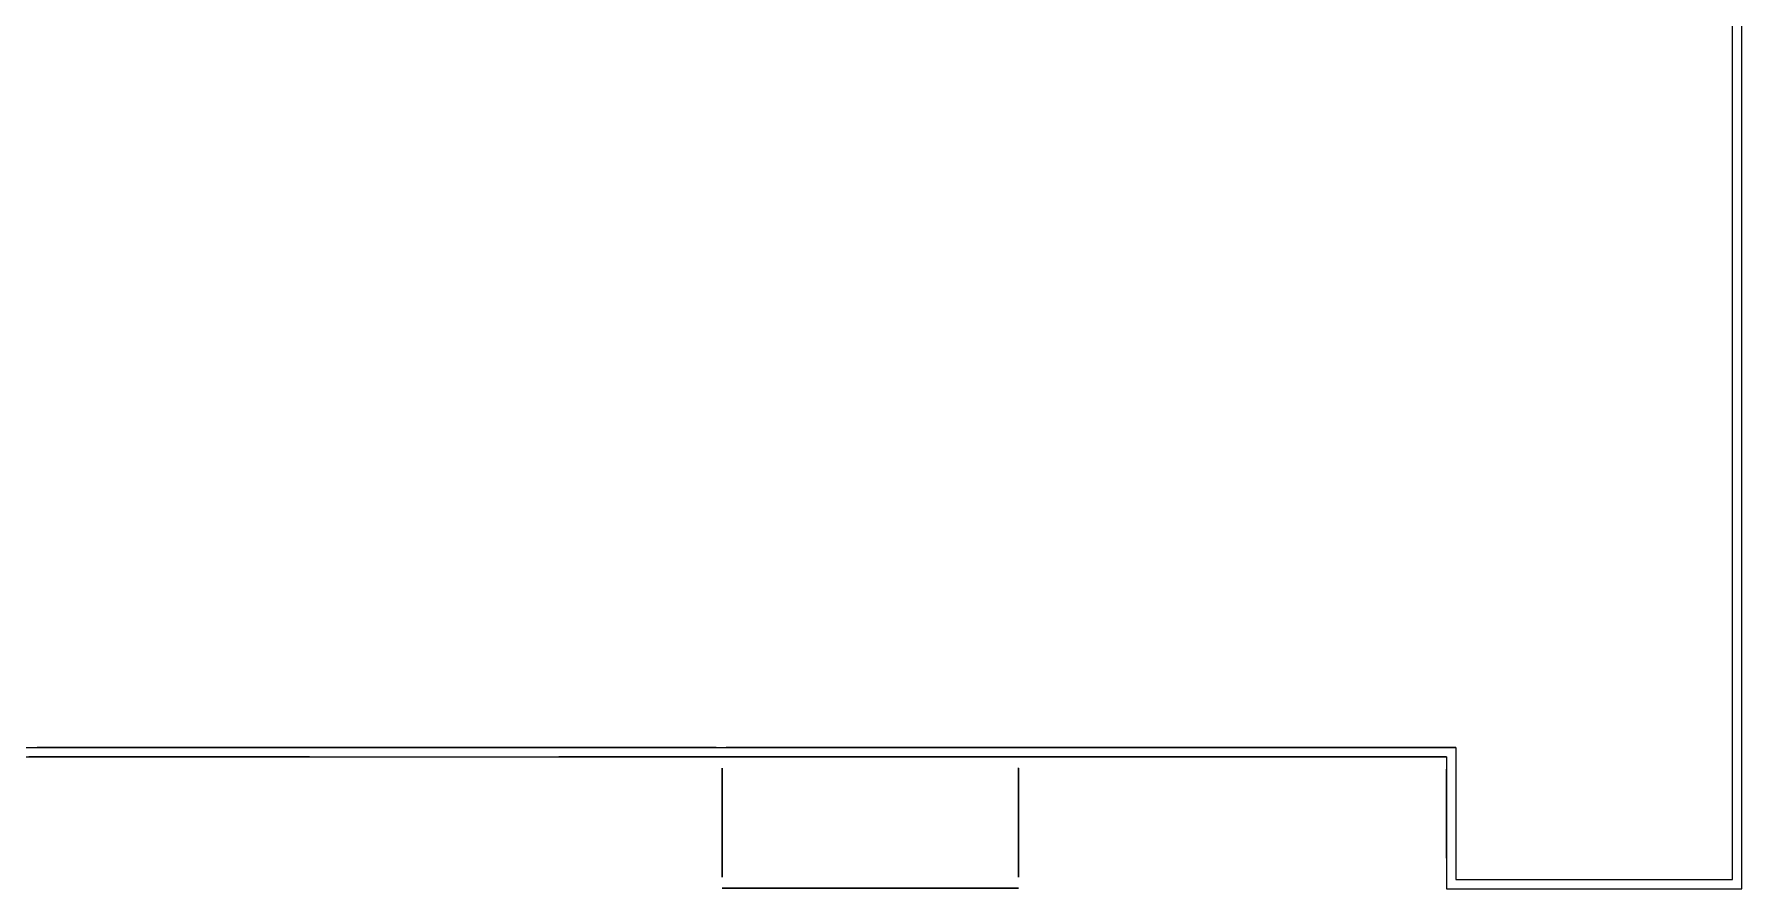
# Model space of a CAD drawing. Header units: metres. Extents: x 209 to 37396, y 105 to 19896.
# Drawn here: x 17996 to 37396, y 105 to 9812 of the extents above; entities that cross this region are included whole.
import ezdxf

# ---------------------------------------------------------------- set-up
doc = ezdxf.new("R2010")
doc.units = ezdxf.units.M
for name, color, linetype in [('ALFEIZAR (NO PASANTE)', 7, 'Continuous'), ('ALFEIZAR (PASANTE)', 7, 'Continuous'), ('DINTEL (NO PASANTE)', 7, 'Continuous'), ('DINTEL (PASANTE)', 7, 'Continuous'), ('DURMIENTE (NO PASANTE)', 7, 'Continuous'), ('DURMIENTE (PASANTE)', 7, 'Continuous'), ('INPUT ARISTAS SUP. FORJADOS', 7, 'Continuous'), ('LÍNEA COTA DE NIVEL (NO PASANTE)', 7, 'Continuous'), ('LÍNEA COTA DE NIVEL (PASANTE)', 7, 'Continuous'), ('MONTANTES CORTOS (NO PASANTE)', 7, 'Continuous'), ('MONTANTES CORTOS (PASANTE)', 7, 'Continuous'), ('MONTANTES DE ESQUINA (NO PASANTE)', 7, 'Continuous'), ('MONTANTES DE ESQUINA (PASANTE)', 7, 'Continuous'), ('MONTANTES LARGOS (NO PASANTE)', 7, 'Continuous'), ('MONTANTES LARGOS (PASANTE)', 7, 'Continuous'), ('MONTANTES SIMPLES HUECOS (NO PASANTE)', 7, 'Continuous'), ('MONTANTES SIMPLES HUECOS (PASANTE)', 7, 'Continuous'), ('MONTANTES UNION (PASANTE)', 7, 'Continuous'), ('TESTERO (NO PASANTE)', 7, 'Continuous'), ('TESTERO (PASANTE)', 7, 'Continuous')]:
    doc.layers.add(name, color=color, linetype=linetype)

msp = doc.modelspace()

# ---------------------------------------------------------------- linework, layer by layer
at = {"layer": 'ALFEIZAR (NO PASANTE)'}
for p, q in [((29772, 1604, 4940), (31882, 1604, 4940)), ((33656, 1604, 4940), (32146, 1604, 4940)), ((25811, 379, 4065), (25811, 1389, 4065)), ((28354, 111, 4115), (26744, 111, 4115))]:
    msp.add_line(p, q, dxfattribs=at)
at = {"layer": 'ALFEIZAR (PASANTE)'}
for p, q in [((37396, 7123, 15290), (37396, 8483, 15290)), ((37396, 7123, 11840), (37396, 8483, 11840)), ((37396, 7123, 8390), (37396, 8483, 8390)), ((37396, 7123, 18740), (37396, 8483, 18740)), ((37396, 7123, 4940), (37396, 8483, 4940)), ((18102, 1604, 15290), (20212, 1604, 15290)), ((18102, 1604, 8390), (20212, 1604, 8390)), ((18102, 1604, 4940), (20212, 1604, 4940)), ((21288, 1604, 15290), (23398, 1604, 15290)), ((21288, 1604, 8390), (23398, 1604, 8390)), ((21288, 1604, 4940), (23398, 1604, 4940)), ((24124, 1604, 14440), (24984, 1604, 14440)), ((24124, 1604, 4090), (24984, 1604, 4090)), ((25184, 1604, 17890), (26044, 1604, 17890)), ((26422, 1604, 18740), (28532, 1604, 18740)), ((26422, 1604, 11840), (28532, 1604, 11840)), ((29772, 1604, 18740), (31882, 1604, 18740)), ((29772, 1604, 15290), (31882, 1604, 15290)), ((29772, 1604, 11840), (31882, 1604, 11840)), ((29772, 1604, 8390), (31882, 1604, 8390)), ((32146, 1604, 18740), (33656, 1604, 18740)), ((32146, 1604, 15290), (33656, 1604, 15290)), ((32146, 1604, 11840), (33656, 1604, 11840)), ((32146, 1604, 8390), (33656, 1604, 8390)), ((34040, 452, 3990), (34040, 1462, 3990)), ((34980, 105, 4090), (36590, 105, 4090))]:
    msp.add_line(p, q, dxfattribs=at)
at = {"layer": 'DINTEL (NO PASANTE)'}
for p, q in [((29772, 1604, 6475), (31882, 1604, 6475)), ((33656, 1604, 6475), (32146, 1604, 6475)), ((25811, 379, 6525), (25811, 1389, 6525)), ((28354, 111, 6525), (26744, 111, 6525))]:
    msp.add_line(p, q, dxfattribs=at)
at = {"layer": 'DINTEL (PASANTE)'}
for p, q in [((37396, 7123, 16825), (37396, 8483, 16825)), ((37396, 7123, 13375), (37396, 8483, 13375)), ((37396, 7123, 9925), (37396, 8483, 9925)), ((37396, 7123, 20275), (37396, 8483, 20275)), ((37396, 7123, 6475), (37396, 8483, 6475)), ((18102, 1604, 16825), (20212, 1604, 16825)), ((18102, 1604, 9925), (20212, 1604, 9925)), ((18102, 1604, 6475), (20212, 1604, 6475)), ((18152, 1604, 20285), (20262, 1604, 20285)), ((18152, 1604, 13385), (20262, 1604, 13385)), ((21288, 1604, 20285), (23398, 1604, 20285)), ((21288, 1604, 16825), (23398, 1604, 16825)), ((21288, 1604, 13385), (23398, 1604, 13385)), ((21288, 1604, 9925), (23398, 1604, 9925)), ((21288, 1604, 6475), (23398, 1604, 6475)), ((24124, 1604, 16825), (24984, 1604, 16825)), ((24124, 1604, 9925), (24984, 1604, 9925)), ((24124, 1604, 6475), (24984, 1604, 6475)), ((25184, 1604, 20275), (26044, 1604, 20275)), ((25184, 1604, 13375), (26044, 1604, 13375)), ((26422, 1604, 20275), (28532, 1604, 20275)), ((26422, 1604, 16835), (28532, 1604, 16835)), ((26422, 1604, 13375), (28532, 1604, 13375)), ((26422, 1604, 9935), (28532, 1604, 9935)), ((29772, 1604, 20275), (31882, 1604, 20275)), ((29772, 1604, 16825), (31882, 1604, 16825)), ((29772, 1604, 13375), (31882, 1604, 13375)), ((29772, 1604, 9925), (31882, 1604, 9925)), ((32146, 1604, 20275), (33656, 1604, 20275)), ((32146, 1604, 16825), (33656, 1604, 16825)), ((32146, 1604, 13375), (33656, 1604, 13375)), ((32146, 1604, 9925), (33656, 1604, 9925)), ((34040, 1604, 16835), (34040, 452, 16835)), ((34040, 1604, 13385), (34040, 452, 13385)), ((34040, 1604, 20285), (34040, 452, 20285)), ((34040, 452, 6475), (34040, 1462, 6475)), ((34040, 452, 9935), (34040, 1462, 9935)), ((34980, 105, 6475), (36590, 105, 6475)), ((34980, 105, 16825), (36590, 105, 16825)), ((34980, 105, 13375), (36590, 105, 13375)), ((34980, 105, 9925), (36590, 105, 9925)), ((34980, 105, 20275), (36590, 105, 20275))]:
    msp.add_line(p, q, dxfattribs=at)
at = {"layer": 'DURMIENTE (NO PASANTE)'}
for p, q in [((29300, 1604, 3850), (34040, 1604, 3850)), ((25811, 236, 3900), (25811, 1476, 3900)), ((29178, 1476, 3900), (29178, 236, 3900)), ((29178, 111, 3900), (25811, 111, 3900))]:
    msp.add_line(p, q, dxfattribs=at)
at = {"layer": 'DURMIENTE (PASANTE)'}
for p, q in [((37396, 5000, 3850), (37396, 10009, 3850)), ((37396, 105, 3850), (37396, 5000, 3850)), ((21125, 1604, 3850), (17985, 1604, 3850)), ((21125, 1604, 3850), (23955, 1604, 3850)), ((23955, 1604, 3850), (25664, 1604, 3850)), ((28965, 1604, 7450), (24005, 1604, 7450)), ((34040, 1604, 7450), (28965, 1604, 7450)), ((34040, 1462, 3850), (34040, 105, 3850)), ((34040, 105, 3850), (37396, 105, 3850))]:
    msp.add_line(p, q, dxfattribs=at)
at = {"layer": 'INPUT ARISTAS SUP. FORJADOS'}
for p, q in [((37291, 210, 7270), (37291, 19791, 7270)), ((37291, 210, 10720), (37291, 19791, 10720)), ((37291, 210, 14170), (37291, 19791, 14170)), ((37291, 210, 17620), (37291, 19791, 17620)), ((37291, 210, 21120), (37291, 19791, 21120)), ((37291, 209, 3800), (37291, 19791, 3800)), ((3355, 1709, 10720), (34145, 1709, 10720)), ((3355, 1709, 14170), (34145, 1709, 14170)), ((3355, 1709, 17620), (34145, 1709, 17620)), ((3355, 1709, 21120), (34145, 1709, 21120)), ((14530, 1709, 7270), (18031, 1709, 7270)), ((14530, 1709, 3800), (18031, 1709, 3800)), ((25744, 1709, 7270), (18031, 1709, 7270)), ((18031, 1709, 3800), (25744, 1709, 3800)), ((25744, 1709, 7270), (25858, 1709, 7270)), ((25744, 1709, 3800), (25858, 1709, 3800)), ((34145, 1709, 7270), (25858, 1709, 7270)), ((25858, 1709, 3800), (34145, 1709, 3800)), ((34145, 1709, 7270), (34145, 210, 7270)), ((34145, 1709, 10720), (34145, 210, 10720)), ((34145, 1709, 14170), (34145, 210, 14170)), ((34145, 1709, 17620), (34145, 210, 17620)), ((34145, 1709, 21120), (34145, 210, 21120)), ((34145, 1709, 3800), (34145, 209, 3800)), ((34145, 210, 7270), (37291, 210, 7270)), ((34145, 210, 10720), (37291, 210, 10720)), ((34145, 210, 14170), (37291, 210, 14170)), ((34145, 210, 17620), (37291, 210, 17620)), ((34145, 210, 21120), (37291, 210, 21120)), ((34145, 209, 3800), (37291, 209, 3800))]:
    msp.add_line(p, q, dxfattribs=at)
at = {"layer": 'LÍNEA COTA DE NIVEL (NO PASANTE)'}
for p, q in [((34040, 1604, 5150), (29300, 1604, 5150)), ((25811, 1476, 5150), (25811, 236, 5150)), ((29178, 238, 5150), (29178, 1478, 5150)), ((29178, 236, 5150), (29178, 1476, 5150)), ((25811, 111, 5150), (29178, 111, 5150))]:
    msp.add_line(p, q, dxfattribs=at)
at = {"layer": 'LÍNEA COTA DE NIVEL (PASANTE)'}
for p, q in [((37396, 105, 18920), (37396, 19896, 18920)), ((37396, 105, 15470), (37396, 19896, 15470)), ((37396, 105, 12020), (37396, 19896, 12020)), ((37396, 105, 8570), (37396, 19896, 8570)), ((37396, 105, 5150), (37396, 19896, 5150)), ((3460, 1604, 18920), (34040, 1604, 18920)), ((3460, 1604, 15470), (34040, 1604, 15470)), ((3460, 1604, 12020), (34040, 1604, 12020)), ((3460, 1604, 8570), (34040, 1604, 8570)), ((17985, 1604, 5150), (25664, 1604, 5150)), ((34040, 1604, 18920), (34040, 105, 18920)), ((34040, 1604, 15470), (34040, 105, 15470)), ((34040, 1604, 12020), (34040, 105, 12020)), ((34040, 1462, 8570), (34040, 105, 8570)), ((34040, 1462, 5150), (34040, 105, 5150)), ((34040, 105, 18920), (37396, 105, 18920)), ((34040, 105, 15470), (37396, 105, 15470)), ((34040, 105, 12020), (37396, 105, 12020)), ((34040, 105, 8570), (37396, 105, 8570)), ((34040, 105, 5150), (37396, 105, 5150))]:
    msp.add_line(p, q, dxfattribs=at)
at = {"layer": 'MONTANTES CORTOS (NO PASANTE)'}
for p, q in [((30182, 1604, 3850), (30182, 1604, 4940)), ((30182, 1604, 6475), (30182, 1604, 6895)), ((30809, 1604, 3850), (30809, 1604, 4940)), ((30809, 1604, 6475), (30809, 1604, 6895)), ((31436, 1604, 3850), (31436, 1604, 4940)), ((31436, 1604, 6475), (31436, 1604, 6895)), ((32690, 1604, 6475), (32690, 1604, 6895)), ((32690, 1604, 3850), (32690, 1604, 4940)), ((33173, 1604, 3850), (33173, 1604, 4940)), ((33173, 1604, 6475), (33173, 1604, 6895)), ((25811, 1217, 6525), (25811, 1217, 6945)), ((25811, 798, 6525), (25811, 798, 6945)), ((26962, 111, 3900), (26962, 111, 4115)), ((26962, 111, 6525), (26962, 111, 6945)), ((27591, 111, 3900), (27591, 111, 4115)), ((27591, 111, 6525), (27591, 111, 6945)), ((28218, 111, 3900), (28218, 111, 4115)), ((28218, 111, 6525), (28218, 111, 6945))]:
    msp.add_line(p, q, dxfattribs=at)
at = {"layer": 'MONTANTES CORTOS (PASANTE)'}
for p, q in [((37396, 7991, 16825), (37396, 7991, 17675)), ((37396, 7991, 14225), (37396, 7991, 15290)), ((37396, 7991, 13375), (37396, 7991, 14225)), ((37396, 7991, 10775), (37396, 7991, 11840)), ((37396, 7991, 9925), (37396, 7991, 10775)), ((37396, 7991, 7325), (37396, 7991, 8390)), ((37396, 7991, 20275), (37396, 7991, 21045)), ((37396, 7991, 17675), (37396, 7991, 18740)), ((37396, 7991, 6475), (37396, 7991, 7325)), ((37396, 7991, 3850), (37396, 7991, 4940)), ((37396, 7498, 16825), (37396, 7498, 17675)), ((37396, 7498, 14225), (37396, 7498, 15290)), ((37396, 7498, 13375), (37396, 7498, 14225)), ((37396, 7498, 10775), (37396, 7498, 11840)), ((37396, 7498, 9925), (37396, 7498, 10775)), ((37396, 7498, 7325), (37396, 7498, 8390)), ((37396, 7498, 20275), (37396, 7498, 21045)), ((37396, 7498, 17675), (37396, 7498, 18740)), ((37396, 7498, 6475), (37396, 7498, 7325)), ((37396, 7498, 3850), (37396, 7498, 4940)), ((18614, 1604, 20275), (18614, 1604, 21045)), ((18614, 1604, 16825), (18614, 1604, 17675)), ((18614, 1604, 14225), (18614, 1604, 15290)), ((18614, 1604, 13375), (18614, 1604, 14225)), ((18614, 1604, 9925), (18614, 1604, 10775)), ((18614, 1604, 7325), (18614, 1604, 8390)), ((18614, 1604, 6475), (18614, 1604, 7325)), ((18614, 1604, 3850), (18614, 1604, 4940)), ((19241, 1604, 20275), (19241, 1604, 21045)), ((19241, 1604, 16825), (19241, 1604, 17675)), ((19241, 1604, 14225), (19241, 1604, 15290)), ((19241, 1604, 13375), (19241, 1604, 14225)), ((19241, 1604, 9925), (19241, 1604, 10775)), ((19241, 1604, 7325), (19241, 1604, 8390)), ((19241, 1604, 6475), (19241, 1604, 7325)), ((19241, 1604, 3850), (19241, 1604, 4940)), ((19868, 1604, 20275), (19868, 1604, 21045)), ((19868, 1604, 16825), (19868, 1604, 17675)), ((19868, 1604, 14225), (19868, 1604, 15290)), ((19868, 1604, 13375), (19868, 1604, 14225)), ((19868, 1604, 9925), (19868, 1604, 10775)), ((19868, 1604, 7325), (19868, 1604, 8390)), ((19868, 1604, 6475), (19868, 1604, 7325)), ((19868, 1604, 3850), (19868, 1604, 4940)), ((21444, 1604, 20275), (21444, 1604, 21045)), ((21444, 1604, 16825), (21444, 1604, 17675)), ((21444, 1604, 14225), (21444, 1604, 15290)), ((21444, 1604, 13375), (21444, 1604, 14225)), ((21444, 1604, 9925), (21444, 1604, 10775)), ((21444, 1604, 7325), (21444, 1604, 8390)), ((21444, 1604, 6475), (21444, 1604, 7325)), ((21444, 1604, 3850), (21444, 1604, 4940)), ((22071, 1604, 20275), (22071, 1604, 21045)), ((22071, 1604, 16825), (22071, 1604, 17675)), ((22071, 1604, 14225), (22071, 1604, 15290)), ((22071, 1604, 13375), (22071, 1604, 14225)), ((22071, 1604, 9925), (22071, 1604, 10775)), ((22071, 1604, 7325), (22071, 1604, 8390)), ((22071, 1604, 6475), (22071, 1604, 7325)), ((22071, 1604, 3850), (22071, 1604, 4940)), ((22698, 1604, 20275), (22698, 1604, 21045)), ((22698, 1604, 16825), (22698, 1604, 17675)), ((22698, 1604, 14225), (22698, 1604, 15290)), ((22698, 1604, 13375), (22698, 1604, 14225)), ((22698, 1604, 9925), (22698, 1604, 10775)), ((22698, 1604, 7325), (22698, 1604, 8390)), ((22698, 1604, 6475), (22698, 1604, 7325)), ((22698, 1604, 3850), (22698, 1604, 4940)), ((23048, 1604, 20275), (23048, 1604, 21045)), ((23048, 1604, 16825), (23048, 1604, 17675)), ((23048, 1604, 14225), (23048, 1604, 15290)), ((23048, 1604, 13375), (23048, 1604, 14225)), ((23048, 1604, 9925), (23048, 1604, 10775)), ((23048, 1604, 7325), (23048, 1604, 8390)), ((23048, 1604, 6475), (23048, 1604, 7325)), ((23048, 1604, 3850), (23048, 1604, 4940)), ((24571, 1604, 16825), (24571, 1604, 17675)), ((24571, 1604, 9925), (24571, 1604, 10775)), ((24571, 1604, 6475), (24571, 1604, 7325)), ((24571, 1604, 3850), (24571, 1604, 4090)), ((25504, 1604, 20275), (25504, 1604, 21045)), ((25504, 1604, 13375), (25504, 1604, 14225)), ((25825, 1604, 20275), (25825, 1604, 21045)), ((25825, 1604, 13375), (25825, 1604, 14225)), ((26744, 1604, 20275), (26744, 1604, 21045)), ((26744, 1604, 17675), (26744, 1604, 18740)), ((26744, 1604, 16825), (26744, 1604, 17675)), ((26744, 1604, 13375), (26744, 1604, 14225)), ((26744, 1604, 10775), (26744, 1604, 11840)), ((26744, 1604, 9925), (26744, 1604, 10775)), ((27079, 1604, 20275), (27079, 1604, 21045)), ((27079, 1604, 17675), (27079, 1604, 18740)), ((27079, 1604, 16825), (27079, 1604, 17675)), ((27079, 1604, 13375), (27079, 1604, 14225)), ((27079, 1604, 10775), (27079, 1604, 11840)), ((27079, 1604, 9925), (27079, 1604, 10775)), ((27708, 1604, 20275), (27708, 1604, 21045)), ((27708, 1604, 17675), (27708, 1604, 18740)), ((27708, 1604, 16825), (27708, 1604, 17675)), ((27708, 1604, 13375), (27708, 1604, 14225)), ((27708, 1604, 10775), (27708, 1604, 11840)), ((27708, 1604, 9925), (27708, 1604, 10775)), ((28031, 1604, 20275), (28031, 1604, 21045)), ((28031, 1604, 17675), (28031, 1604, 18740)), ((28031, 1604, 16825), (28031, 1604, 17675)), ((28031, 1604, 13375), (28031, 1604, 14225)), ((28031, 1604, 10775), (28031, 1604, 11840)), ((28031, 1604, 9925), (28031, 1604, 10775)), ((30350, 1604, 20275), (30350, 1604, 21045)), ((30350, 1604, 17675), (30350, 1604, 18740)), ((30350, 1604, 16825), (30350, 1604, 17675)), ((30350, 1604, 14225), (30350, 1604, 15290)), ((30350, 1604, 13375), (30350, 1604, 14225)), ((30350, 1604, 10775), (30350, 1604, 11840)), ((30350, 1604, 9925), (30350, 1604, 10775)), ((30350, 1604, 7450), (30350, 1604, 8390)), ((30977, 1604, 20275), (30977, 1604, 21045)), ((30977, 1604, 17675), (30977, 1604, 18740)), ((30977, 1604, 16825), (30977, 1604, 17675)), ((30977, 1604, 14225), (30977, 1604, 15290)), ((30977, 1604, 13375), (30977, 1604, 14225)), ((30977, 1604, 10775), (30977, 1604, 11840)), ((30977, 1604, 9925), (30977, 1604, 10775)), ((30977, 1604, 7450), (30977, 1604, 8390)), ((31604, 1604, 20275), (31604, 1604, 21045)), ((31604, 1604, 17675), (31604, 1604, 18740)), ((31604, 1604, 16825), (31604, 1604, 17675)), ((31604, 1604, 14225), (31604, 1604, 15290)), ((31604, 1604, 13375), (31604, 1604, 14225)), ((31604, 1604, 10775), (31604, 1604, 11840)), ((31604, 1604, 9925), (31604, 1604, 10775)), ((31604, 1604, 7450), (31604, 1604, 8390)), ((32502, 1604, 20275), (32502, 1604, 21045)), ((32502, 1604, 17675), (32502, 1604, 18740)), ((32502, 1604, 16825), (32502, 1604, 17675)), ((32502, 1604, 14225), (32502, 1604, 15290)), ((32502, 1604, 13375), (32502, 1604, 14225)), ((32502, 1604, 10775), (32502, 1604, 11840)), ((32502, 1604, 9925), (32502, 1604, 10775)), ((32502, 1604, 7450), (32502, 1604, 8390)), ((32858, 1604, 20275), (32858, 1604, 21045)), ((32858, 1604, 17675), (32858, 1604, 18740)), ((32858, 1604, 16825), (32858, 1604, 17675)), ((32858, 1604, 14225), (32858, 1604, 15290)), ((32858, 1604, 13375), (32858, 1604, 14225)), ((32858, 1604, 10775), (32858, 1604, 11840)), ((32858, 1604, 9925), (32858, 1604, 10775)), ((32858, 1604, 7450), (32858, 1604, 8390)), ((33257, 1604, 20275), (33257, 1604, 21045)), ((33257, 1604, 17675), (33257, 1604, 18740)), ((33257, 1604, 16825), (33257, 1604, 17675)), ((33257, 1604, 14225), (33257, 1604, 15290)), ((33257, 1604, 13375), (33257, 1604, 14225)), ((33257, 1604, 10775), (33257, 1604, 11840)), ((33257, 1604, 9925), (33257, 1604, 10775)), ((33257, 1604, 7450), (33257, 1604, 8390)), ((34040, 1291, 6475), (34040, 1291, 7325)), ((34040, 1291, 3850), (34040, 1291, 3990)), ((34040, 1291, 16825), (34040, 1291, 17675)), ((34040, 1291, 13375), (34040, 1291, 14225)), ((34040, 1291, 9925), (34040, 1291, 10775)), ((34040, 1291, 20275), (34040, 1291, 21045)), ((34040, 871, 6475), (34040, 871, 7325)), ((34040, 871, 3850), (34040, 871, 3990)), ((34040, 871, 16825), (34040, 871, 17675)), ((34040, 871, 13375), (34040, 871, 14225)), ((34040, 871, 9925), (34040, 871, 10775)), ((34040, 871, 20275), (34040, 871, 21045)), ((35595, 105, 6475), (35595, 105, 7325)), ((35595, 105, 3850), (35595, 105, 4090)), ((35595, 105, 16825), (35595, 105, 17675)), ((35595, 105, 13375), (35595, 105, 14225)), ((35595, 105, 9925), (35595, 105, 10775)), ((35595, 105, 20275), (35595, 105, 21045)), ((36210, 105, 6475), (36210, 105, 7325)), ((36210, 105, 3850), (36210, 105, 4090)), ((36210, 105, 16825), (36210, 105, 17675)), ((36210, 105, 13375), (36210, 105, 14225)), ((36210, 105, 9925), (36210, 105, 10775)), ((36210, 105, 20275), (36210, 105, 21045))]:
    msp.add_line(p, q, dxfattribs=at)
at = {"layer": 'MONTANTES DE ESQUINA (NO PASANTE)'}
for p, q in [((29300, 1604, 3850), (29300, 1604, 6895)), ((34040, 1604, 3850), (34040, 1604, 6895)), ((25811, 111, 3900), (25811, 111, 6945)), ((29178, 111, 3900), (29178, 111, 6945))]:
    msp.add_line(p, q, dxfattribs=at)
at = {"layer": 'MONTANTES DE ESQUINA (PASANTE)'}
for p, q in [((25664, 1604, 3850), (25664, 1604, 7325)), ((34040, 1604, 17675), (34040, 1604, 21045)), ((34040, 1604, 14225), (34040, 1604, 17675)), ((34040, 1604, 10775), (34040, 1604, 14225)), ((34040, 1604, 7450), (34040, 1604, 10775)), ((34040, 1604, 3850), (34040, 1604, 6895)), ((34040, 1462, 3850), (34040, 1462, 7325)), ((34040, 1462, 7325), (34040, 1462, 10775)), ((34040, 105, 3850), (34040, 105, 7325)), ((34040, 105, 14225), (34040, 105, 17675)), ((34040, 105, 10775), (34040, 105, 14225)), ((34040, 105, 7325), (34040, 105, 10775)), ((34040, 105, 17675), (34040, 105, 21045)), ((37396, 105, 3850), (37396, 105, 7325)), ((37396, 105, 14225), (37396, 105, 17675)), ((37396, 105, 10775), (37396, 105, 14225)), ((37396, 105, 7325), (37396, 105, 10775)), ((37396, 105, 17675), (37396, 105, 21045))]:
    msp.add_line(p, q, dxfattribs=at)
at = {"layer": 'MONTANTES LARGOS (NO PASANTE)'}
for p, q in [((29373, 1604, 3850), (29373, 1604, 6895)), ((33925, 1604, 3850), (33925, 1604, 6895)), ((25811, 1476, 3900), (25811, 1476, 6945)), ((29178, 1476, 3900), (29178, 1476, 6945)), ((29178, 767, 3900), (29178, 767, 6945)), ((25811, 236, 3900), (25811, 236, 6945)), ((29178, 236, 3900), (29178, 236, 6945)), ((25890, 111, 3900), (25890, 111, 6945)), ((26105, 111, 3900), (26105, 111, 6945)), ((26422, 111, 3900), (26422, 111, 6945)), ((28532, 111, 3900), (28532, 111, 6945)), ((28532, 111, 4045), (28532, 111, 6945)), ((28900, 111, 3900), (28900, 111, 6945))]:
    msp.add_line(p, q, dxfattribs=at)
at = {"layer": 'MONTANTES LARGOS (PASANTE)'}
for p, q in [((37396, 9356, 14225), (37396, 9356, 17675)), ((37396, 9356, 10775), (37396, 9356, 14225)), ((37396, 9356, 7325), (37396, 9356, 10775)), ((37396, 9356, 17675), (37396, 9356, 21045)), ((37396, 9356, 3850), (37396, 9356, 7325)), ((37396, 8752, 14225), (37396, 8752, 17675)), ((37396, 8752, 10775), (37396, 8752, 14225)), ((37396, 8752, 7325), (37396, 8752, 10775)), ((37396, 8752, 17675), (37396, 8752, 21045)), ((37396, 8752, 3850), (37396, 8752, 7325)), ((37396, 6684, 14225), (37396, 6684, 17675)), ((37396, 6684, 10775), (37396, 6684, 14225)), ((37396, 6684, 7325), (37396, 6684, 10775)), ((37396, 6684, 17675), (37396, 6684, 21045)), ((37396, 6684, 3850), (37396, 6684, 7325)), ((37396, 6244, 14225), (37396, 6244, 17675)), ((37396, 6244, 10775), (37396, 6244, 14225)), ((37396, 6244, 7325), (37396, 6244, 10775)), ((37396, 6244, 17675), (37396, 6244, 21045)), ((37396, 6244, 3850), (37396, 6244, 7325)), ((37396, 5647, 14225), (37396, 5647, 17675)), ((37396, 5647, 10775), (37396, 5647, 14225)), ((37396, 5647, 7325), (37396, 5647, 10775)), ((37396, 5647, 17675), (37396, 5647, 21045)), ((37396, 5647, 3850), (37396, 5647, 7325)), ((37396, 4346, 3850), (37396, 4346, 7325)), ((37396, 4346, 14225), (37396, 4346, 17675)), ((37396, 4346, 10775), (37396, 4346, 14225)), ((37396, 4346, 7325), (37396, 4346, 10775)), ((37396, 4346, 17675), (37396, 4346, 21045)), ((37396, 3743, 3850), (37396, 3743, 7325)), ((37396, 3743, 14225), (37396, 3743, 17675)), ((37396, 3743, 10775), (37396, 3743, 14225)), ((37396, 3743, 7325), (37396, 3743, 10775)), ((37396, 3743, 17675), (37396, 3743, 21045)), ((37396, 3116, 3850), (37396, 3116, 7325)), ((37396, 3116, 14225), (37396, 3116, 17675)), ((37396, 3116, 10775), (37396, 3116, 14225)), ((37396, 3116, 7325), (37396, 3116, 10775)), ((37396, 3116, 17675), (37396, 3116, 21045)), ((37396, 2489, 3850), (37396, 2489, 7325)), ((37396, 2489, 14225), (37396, 2489, 17675)), ((37396, 2489, 10775), (37396, 2489, 14225)), ((37396, 2489, 7325), (37396, 2489, 10775)), ((37396, 2489, 17675), (37396, 2489, 21045)), ((37396, 1862, 3850), (37396, 1862, 7325)), ((37396, 1862, 14225), (37396, 1862, 17675)), ((37396, 1862, 10775), (37396, 1862, 14225)), ((37396, 1862, 7325), (37396, 1862, 10775)), ((37396, 1862, 17675), (37396, 1862, 21045)), ((20262, 1604, 3850), (20262, 1604, 7325)), ((20668, 1604, 17675), (20668, 1604, 21045)), ((20668, 1604, 14225), (20668, 1604, 17675)), ((20668, 1604, 10775), (20668, 1604, 14225)), ((20668, 1604, 7325), (20668, 1604, 10775)), ((20668, 1604, 3850), (20668, 1604, 7325)), ((24571, 1604, 17675), (24571, 1604, 21045)), ((24571, 1604, 10775), (24571, 1604, 14225)), ((25184, 1604, 3850), (25184, 1604, 7325)), ((25504, 1604, 14225), (25504, 1604, 17675)), ((25504, 1604, 7450), (25504, 1604, 10775)), ((25504, 1604, 3850), (25504, 1604, 7325)), ((25825, 1604, 14225), (25825, 1604, 17675)), ((25825, 1604, 7450), (25825, 1604, 10775)), ((29105, 1604, 17675), (29105, 1604, 21045)), ((29105, 1604, 14225), (29105, 1604, 17675)), ((29105, 1604, 10775), (29105, 1604, 14225)), ((29105, 1604, 7450), (29105, 1604, 10775)), ((29438, 1604, 17675), (29438, 1604, 21045)), ((29438, 1604, 14225), (29438, 1604, 17675)), ((29438, 1604, 10775), (29438, 1604, 14225)), ((29438, 1604, 7450), (29438, 1604, 10775)), ((37396, 1235, 3850), (37396, 1235, 7325)), ((37396, 1235, 14225), (37396, 1235, 17675)), ((37396, 1235, 10775), (37396, 1235, 14225)), ((37396, 1235, 7325), (37396, 1235, 10775)), ((37396, 1235, 17675), (37396, 1235, 21045)), ((37396, 670, 3850), (37396, 670, 7325)), ((37396, 670, 14225), (37396, 670, 17675)), ((37396, 670, 10775), (37396, 670, 14225)), ((37396, 670, 7325), (37396, 670, 10775)), ((37396, 670, 17675), (37396, 670, 21045)), ((34510, 105, 3850), (34510, 105, 7325)), ((34510, 105, 14225), (34510, 105, 17675)), ((34510, 105, 10775), (34510, 105, 14225)), ((34510, 105, 7325), (34510, 105, 10775)), ((34510, 105, 17675), (34510, 105, 21045)), ((36933, 105, 3850), (36933, 105, 7325)), ((36933, 105, 14225), (36933, 105, 17675)), ((36933, 105, 10775), (36933, 105, 14225)), ((36933, 105, 7325), (36933, 105, 10775)), ((36933, 105, 17675), (36933, 105, 21045))]:
    msp.add_line(p, q, dxfattribs=at)
at = {"layer": 'MONTANTES SIMPLES HUECOS (NO PASANTE)'}
for p, q in [((29772, 1604, 3850), (29772, 1604, 6895)), ((31882, 1604, 3850), (31882, 1604, 6895)), ((32146, 1604, 3850), (32146, 1604, 6895)), ((33656, 1604, 3850), (33656, 1604, 6895)), ((25811, 1389, 3900), (25811, 1389, 6945)), ((25811, 379, 3900), (25811, 379, 6945)), ((26744, 111, 3900), (26744, 111, 6945)), ((28354, 111, 3900), (28354, 111, 6945))]:
    msp.add_line(p, q, dxfattribs=at)
at = {"layer": 'MONTANTES SIMPLES HUECOS (PASANTE)'}
for p, q in [((37396, 8483, 14225), (37396, 8483, 17675)), ((37396, 8483, 10775), (37396, 8483, 14225)), ((37396, 8483, 7325), (37396, 8483, 10775)), ((37396, 8483, 17675), (37396, 8483, 21045)), ((37396, 8483, 3850), (37396, 8483, 7325)), ((37396, 7123, 14225), (37396, 7123, 17675)), ((37396, 7123, 10775), (37396, 7123, 14225)), ((37396, 7123, 7325), (37396, 7123, 10775)), ((37396, 7123, 17675), (37396, 7123, 21045)), ((37396, 7123, 3850), (37396, 7123, 7325)), ((18102, 1604, 14225), (18102, 1604, 17675)), ((18102, 1604, 7325), (18102, 1604, 10775)), ((18102, 1604, 3850), (18102, 1604, 7325)), ((18152, 1604, 17675), (18152, 1604, 21045)), ((18152, 1604, 10775), (18152, 1604, 14225)), ((20212, 1604, 14225), (20212, 1604, 17675)), ((20212, 1604, 7325), (20212, 1604, 10775)), ((20212, 1604, 3850), (20212, 1604, 7325)), ((20262, 1604, 17675), (20262, 1604, 21045)), ((20262, 1604, 10775), (20262, 1604, 14225)), ((21288, 1604, 17675), (21288, 1604, 21045)), ((21288, 1604, 14225), (21288, 1604, 17675)), ((21288, 1604, 10775), (21288, 1604, 14225)), ((21288, 1604, 7325), (21288, 1604, 10775)), ((21288, 1604, 3850), (21288, 1604, 7325)), ((23398, 1604, 17675), (23398, 1604, 21045)), ((23398, 1604, 14225), (23398, 1604, 17675)), ((23398, 1604, 10775), (23398, 1604, 14225)), ((23398, 1604, 7325), (23398, 1604, 10775)), ((23398, 1604, 3850), (23398, 1604, 7325)), ((24124, 1604, 14225), (24124, 1604, 17675)), ((24124, 1604, 7450), (24124, 1604, 10775)), ((24124, 1604, 3850), (24124, 1604, 7325)), ((24984, 1604, 14225), (24984, 1604, 17675)), ((24984, 1604, 7450), (24984, 1604, 10775)), ((24984, 1604, 3850), (24984, 1604, 7325)), ((25184, 1604, 17675), (25184, 1604, 21045)), ((25184, 1604, 10775), (25184, 1604, 14225)), ((26044, 1604, 17675), (26044, 1604, 21045)), ((26044, 1604, 10775), (26044, 1604, 14225)), ((26422, 1604, 17675), (26422, 1604, 21045)), ((26422, 1604, 14225), (26422, 1604, 17675)), ((26422, 1604, 10775), (26422, 1604, 14225)), ((26422, 1604, 7450), (26422, 1604, 10775)), ((28532, 1604, 17675), (28532, 1604, 21045)), ((28532, 1604, 14225), (28532, 1604, 17675)), ((28532, 1604, 10775), (28532, 1604, 14225)), ((28532, 1604, 7450), (28532, 1604, 10775)), ((29772, 1604, 17675), (29772, 1604, 21045)), ((29772, 1604, 14225), (29772, 1604, 17675)), ((29772, 1604, 10775), (29772, 1604, 14225)), ((29772, 1604, 7450), (29772, 1604, 10775)), ((31882, 1604, 17675), (31882, 1604, 21045)), ((31882, 1604, 14225), (31882, 1604, 17675)), ((31882, 1604, 10775), (31882, 1604, 14225)), ((31882, 1604, 7450), (31882, 1604, 10775)), ((32146, 1604, 17675), (32146, 1604, 21045)), ((32146, 1604, 14225), (32146, 1604, 17675)), ((32146, 1604, 10775), (32146, 1604, 14225)), ((32146, 1604, 7450), (32146, 1604, 10775)), ((33656, 1604, 17675), (33656, 1604, 21045)), ((33656, 1604, 14225), (33656, 1604, 17675)), ((33656, 1604, 10775), (33656, 1604, 14225)), ((33656, 1604, 7450), (33656, 1604, 10775)), ((34040, 452, 3850), (34040, 452, 7325)), ((34040, 452, 14225), (34040, 452, 17675)), ((34040, 452, 10775), (34040, 452, 14225)), ((34040, 452, 7325), (34040, 452, 10775)), ((34040, 452, 17675), (34040, 452, 21045)), ((34980, 105, 3850), (34980, 105, 7325)), ((34980, 105, 14225), (34980, 105, 17675)), ((34980, 105, 10775), (34980, 105, 14225)), ((34980, 105, 7325), (34980, 105, 10775)), ((34980, 105, 17675), (34980, 105, 21045)), ((36590, 105, 3850), (36590, 105, 7325)), ((36590, 105, 14225), (36590, 105, 17675)), ((36590, 105, 10775), (36590, 105, 14225)), ((36590, 105, 7325), (36590, 105, 10775)), ((36590, 105, 17675), (36590, 105, 21045))]:
    msp.add_line(p, q, dxfattribs=at)
at = {"layer": 'MONTANTES UNION (PASANTE)'}
for p, q in [((37396, 5000, 3850), (37396, 5000, 7325)), ((37396, 5000, 14225), (37396, 5000, 17675)), ((37396, 5000, 10775), (37396, 5000, 14225)), ((37396, 5000, 7325), (37396, 5000, 10775)), ((37396, 5000, 17675), (37396, 5000, 21045)), ((21125, 1604, 17675), (21125, 1604, 21045)), ((21125, 1604, 14225), (21125, 1604, 17675)), ((21125, 1604, 10775), (21125, 1604, 14225)), ((21125, 1604, 7325), (21125, 1604, 10775)), ((21125, 1604, 3850), (21125, 1604, 7325)), ((23905, 1604, 7325), (23905, 1604, 10775)), ((23955, 1604, 17675), (23955, 1604, 21045)), ((23955, 1604, 14225), (23955, 1604, 17675)), ((23955, 1604, 10775), (23955, 1604, 14225)), ((23955, 1604, 3850), (23955, 1604, 7325)), ((24005, 1604, 7450), (24005, 1604, 10775)), ((28965, 1604, 17675), (28965, 1604, 21045)), ((28965, 1604, 14225), (28965, 1604, 17675)), ((28965, 1604, 10775), (28965, 1604, 14225)), ((28965, 1604, 7450), (28965, 1604, 10775))]:
    msp.add_line(p, q, dxfattribs=at)
at = {"layer": 'TESTERO (NO PASANTE)'}
for p, q in [((29300, 1604, 6895), (34040, 1604, 6895)), ((25811, 236, 6945), (25811, 1476, 6945)), ((29178, 1476, 6945), (29178, 236, 6945)), ((29178, 111, 6945), (25811, 111, 6945))]:
    msp.add_line(p, q, dxfattribs=at)
at = {"layer": 'TESTERO (PASANTE)'}
for p, q in [((37396, 5000, 17675), (37396, 10009, 17675)), ((37396, 5000, 14225), (37396, 10009, 14225)), ((37396, 5000, 10775), (37396, 10009, 10775)), ((37396, 5000, 21045), (37396, 10009, 21045)), ((37396, 5000, 7325), (37396, 10009, 7325)), ((37396, 105, 7325), (37396, 5000, 7325)), ((37396, 105, 17675), (37396, 5000, 17675)), ((37396, 105, 14225), (37396, 5000, 14225)), ((37396, 105, 10775), (37396, 5000, 10775)), ((37396, 105, 21045), (37396, 5000, 21045)), ((21125, 1604, 21045), (17935, 1604, 21045)), ((21125, 1604, 17675), (17935, 1604, 17675)), ((21125, 1604, 14225), (17935, 1604, 14225)), ((21125, 1604, 10775), (17935, 1604, 10775)), ((21125, 1604, 7325), (17985, 1604, 7325)), ((21125, 1604, 21045), (23955, 1604, 21045)), ((21125, 1604, 17675), (23955, 1604, 17675)), ((21125, 1604, 14225), (23955, 1604, 14225)), ((21125, 1604, 10775), (23955, 1604, 10775)), ((21125, 1604, 7325), (23955, 1604, 7325)), ((28965, 1604, 21045), (23955, 1604, 21045)), ((28965, 1604, 17675), (23955, 1604, 17675)), ((28965, 1604, 14225), (23955, 1604, 14225)), ((28965, 1604, 10775), (23955, 1604, 10775)), ((25664, 1604, 7325), (23955, 1604, 7325)), ((34040, 1604, 21045), (28965, 1604, 21045)), ((34040, 1604, 17675), (28965, 1604, 17675)), ((34040, 1604, 14225), (28965, 1604, 14225)), ((34040, 1604, 10775), (28965, 1604, 10775)), ((34040, 1604, 17675), (34040, 105, 17675)), ((34040, 1604, 14225), (34040, 105, 14225)), ((34040, 1604, 10775), (34040, 105, 10775)), ((34040, 1604, 21045), (34040, 105, 21045)), ((34040, 1462, 7325), (34040, 105, 7325)), ((34040, 105, 7325), (37396, 105, 7325)), ((34040, 105, 17675), (37396, 105, 17675)), ((34040, 105, 14225), (37396, 105, 14225)), ((34040, 105, 10775), (37396, 105, 10775)), ((34040, 105, 21045), (37396, 105, 21045))]:
    msp.add_line(p, q, dxfattribs=at)

doc.saveas('drawing.dxf')
